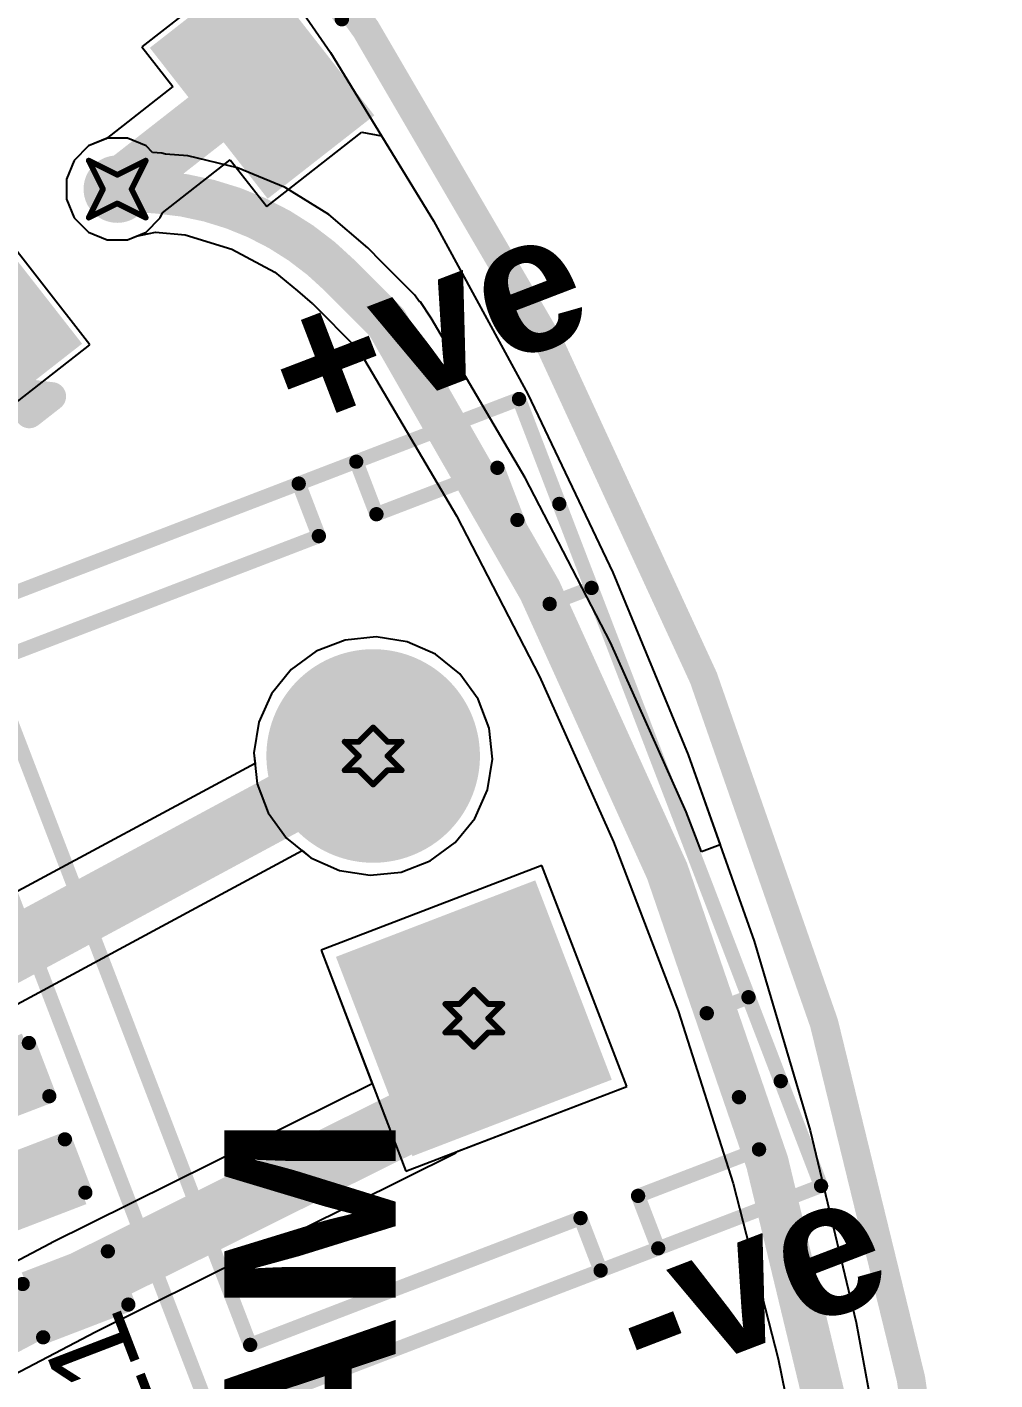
# Model space of a CAD drawing. Header units: inches. Extents: x -5 to 247, y -53 to 67.
# Drawn here: x 53.18 to 61.79, y -12.99 to -0.95 of the extents above; entities that cross this region are included whole.
import ezdxf

# ---------------------------------------------------------------- set-up
doc = ezdxf.new("R2010")
doc.units = ezdxf.units.IN
for name, color, linetype in [('Board Outline', 216, 'Continuous'), ('Bottom Layer', 5, 'Continuous'), ('Bottom Solder', 6, 'Continuous'), ('Drill Drawing', 1, 'Continuous'), ('Multi-Layer', 9, 'Continuous'), ('Pad Holes', 156, 'Continuous'), ('Top Layer', 1, 'Continuous'), ('Top Overlay', 2, 'Continuous'), ('Top Paste', 8, 'Continuous'), ('Top Solder', 216, 'Continuous'), ('Via Holes', 16, 'Continuous')]:
    doc.layers.add(name, color=color, linetype=linetype)
doc.styles.add('Arial', font='', dxfattribs={"height": 0.2})
doc.styles.add('Arial_Bold', font='', dxfattribs={"height": 0.2})
doc.styles.get('Arial').set_extended_font_data('Arial')
doc.styles.get('Arial_Bold').set_extended_font_data('Arial', bold=True)

# ---------------------------------------------------------------- blocks, each defined once
blk = doc.blocks.new('WS2812B_XF02_W_75')
at = {"layer": 'Top Layer'}
for points in [[(-3.25, 2.15), (-1.75, 2.15), (-1.75, 1.15), (-3.25, 1.15)], [(3.25, 1.15), (1.75, 1.15), (1.75, 2.15), (3.25, 2.15)], [(-3.25, -1.15), (-1.75, -1.15), (-1.75, -2.15), (-3.25, -2.15)], [(1.75, -1.15), (3.25, -1.15), (3.25, -2.15), (1.75, -2.15)]]:
    blk.add_hatch(color=1, dxfattribs=at).paths.add_polyline_path(points)
at = {"layer": 'Top Paste'}
for points in [[(-3.25, 2.15), (-1.75, 2.15), (-1.75, 1.15), (-3.25, 1.15)], [(3.25, 1.15), (1.75, 1.15), (1.75, 2.15), (3.25, 2.15)], [(-3.25, -1.15), (-1.75, -1.15), (-1.75, -2.15), (-3.25, -2.15)], [(1.75, -1.15), (3.25, -1.15), (3.25, -2.15), (1.75, -2.15)]]:
    blk.add_hatch(color=8, dxfattribs=at).paths.add_polyline_path(points)
at = {"layer": 'Top Solder'}
for points in [[(-3.352, 2.252), (-1.648, 2.252), (-1.648, 1.048), (-3.352, 1.048)], [(3.352, 1.048), (1.648, 1.048), (1.648, 2.252), (3.352, 2.252)], [(-3.352, -1.048), (-1.648, -1.048), (-1.648, -2.252), (-3.352, -2.252)], [(1.648, -1.048), (3.352, -1.048), (3.352, -2.252), (1.648, -2.252)]]:
    blk.add_hatch(color=216, dxfattribs=at).paths.add_polyline_path(points)
at = {"layer": 'Top Overlay'}
for points in [[(2.5, 2.551, 0.127, 0.127, 0), (-2.5, 2.551, 0.127, 0.127, 0)], [(-3.556, 1.803, 0.254, 0.254, 0), (-3.429, 1.676, 0.254, 0.254, 0)], [(-3.556, 1.803, 0.254, 0.254, 0), (-3.556, 1.549, 0.254, 0.254, 0)], [(-3.429, 1.676, 0.254, 0.254, 0), (-3.556, 1.549, 0.254, 0.254, 0)], [(2.5, -2.551, 0.127, 0.127, 0), (-2.5, -2.551, 0.127, 0.127, 0)]]:
    blk.add_lwpolyline(points, format="xyseb", dxfattribs=at)
for points in [[(-2.532, 2.551, 0.0635, 0.0635, 1), (-2.468, 2.551, 0.0635, 0.0635, 1)], [(2.468, 2.551, 0.0635, 0.0635, 1), (2.532, 2.551, 0.0635, 0.0635, 1)], [(-3.619, 1.803, 0.127, 0.127, 1), (-3.492, 1.803, 0.127, 0.127, 1)], [(-3.619, 1.803, 0.127, 0.127, 1), (-3.492, 1.803, 0.127, 0.127, 1)], [(-3.492, 1.676, 0.127, 0.127, 1), (-3.365, 1.676, 0.127, 0.127, 1)], [(-3.492, 1.676, 0.127, 0.127, 1), (-3.365, 1.676, 0.127, 0.127, 1)], [(-3.619, 1.549, 0.127, 0.127, 1), (-3.492, 1.549, 0.127, 0.127, 1)], [(-3.619, 1.549, 0.127, 0.127, 1), (-3.492, 1.549, 0.127, 0.127, 1)], [(-2.532, -2.551, 0.0635, 0.0635, 1), (-2.468, -2.551, 0.0635, 0.0635, 1)], [(2.468, -2.551, 0.0635, 0.0635, 1), (2.532, -2.551, 0.0635, 0.0635, 1)]]:
    blk.add_lwpolyline(points, format="xyseb", close=True, dxfattribs=at)
blk = doc.blocks.new('C___0402_81')
at = {"layer": 'Top Layer'}
for points in [[(-0.698, -0.318), (-0.698, 0.317), (-0.241, 0.317), (-0.241, -0.318)], [(0.241, -0.318), (0.241, 0.317), (0.698, 0.317), (0.698, -0.318)]]:
    blk.add_hatch(color=1, dxfattribs=at).paths.add_polyline_path(points)
at = {"layer": 'Top Paste'}
for points in [[(-0.698, -0.318), (-0.698, 0.317), (-0.241, 0.317), (-0.241, -0.318)], [(0.241, -0.318), (0.241, 0.317), (0.698, 0.317), (0.698, -0.318)]]:
    blk.add_hatch(color=8, dxfattribs=at).paths.add_polyline_path(points)
at = {"layer": 'Top Solder'}
for points in [[(-0.758, -0.378), (-0.758, 0.377), (-0.181, 0.377), (-0.181, -0.378)], [(0.181, -0.378), (0.181, 0.377), (0.758, 0.377), (0.758, -0.378)]]:
    blk.add_hatch(color=216, dxfattribs=at).paths.add_polyline_path(points)
at = {"layer": 'Top Overlay'}
for points in [[(-0.279, 0.406, 0.127, 0.127, 0), (-0.787, 0.406, 0.127, 0.127, 0)], [(-0.787, 0.406, 0.127, 0.127, 0), (-0.787, -0.406, 0.127, 0.127, 0)], [(0.787, 0.406, 0.127, 0.127, 0), (0.279, 0.406, 0.127, 0.127, 0)], [(0.787, 0.406, 0.127, 0.127, 0), (0.787, -0.406, 0.127, 0.127, 0)], [(-0.279, -0.406, 0.127, 0.127, 0), (-0.787, -0.406, 0.127, 0.127, 0)], [(0.787, -0.406, 0.127, 0.127, 0), (0.279, -0.406, 0.127, 0.127, 0)]]:
    blk.add_lwpolyline(points, format="xyseb", dxfattribs=at)
for points in [[(-0.819, 0.406, 0.0635, 0.0635, 1), (-0.756, 0.406, 0.0635, 0.0635, 1)], [(-0.819, 0.406, 0.0635, 0.0635, 1), (-0.756, 0.406, 0.0635, 0.0635, 1)], [(-0.311, 0.406, 0.0635, 0.0635, 1), (-0.248, 0.406, 0.0635, 0.0635, 1)], [(0.248, 0.406, 0.0635, 0.0635, 1), (0.311, 0.406, 0.0635, 0.0635, 1)], [(0.756, 0.406, 0.0635, 0.0635, 1), (0.819, 0.406, 0.0635, 0.0635, 1)], [(0.756, 0.406, 0.0635, 0.0635, 1), (0.819, 0.406, 0.0635, 0.0635, 1)], [(-0.819, -0.406, 0.0635, 0.0635, 1), (-0.756, -0.406, 0.0635, 0.0635, 1)], [(-0.819, -0.406, 0.0635, 0.0635, 1), (-0.756, -0.406, 0.0635, 0.0635, 1)], [(-0.311, -0.406, 0.0635, 0.0635, 1), (-0.248, -0.406, 0.0635, 0.0635, 1)], [(0.248, -0.406, 0.0635, 0.0635, 1), (0.311, -0.406, 0.0635, 0.0635, 1)], [(0.756, -0.406, 0.0635, 0.0635, 1), (0.819, -0.406, 0.0635, 0.0635, 1)], [(0.756, -0.406, 0.0635, 0.0635, 1), (0.819, -0.406, 0.0635, 0.0635, 1)]]:
    blk.add_lwpolyline(points, format="xyseb", close=True, dxfattribs=at)
blk = doc.blocks.new('C___0402_82')
at = {"layer": 'Top Layer'}
for points in [[(-0.698, -0.318), (-0.698, 0.317), (-0.241, 0.317), (-0.241, -0.318)], [(0.241, -0.318), (0.241, 0.317), (0.698, 0.317), (0.698, -0.318)]]:
    blk.add_hatch(color=1, dxfattribs=at).paths.add_polyline_path(points)
at = {"layer": 'Top Paste'}
for points in [[(-0.698, -0.318), (-0.698, 0.317), (-0.241, 0.317), (-0.241, -0.318)], [(0.241, -0.318), (0.241, 0.317), (0.698, 0.317), (0.698, -0.318)]]:
    blk.add_hatch(color=8, dxfattribs=at).paths.add_polyline_path(points)
at = {"layer": 'Top Solder'}
for points in [[(-0.758, -0.378), (-0.758, 0.377), (-0.181, 0.377), (-0.181, -0.378)], [(0.181, -0.378), (0.181, 0.377), (0.758, 0.377), (0.758, -0.378)]]:
    blk.add_hatch(color=216, dxfattribs=at).paths.add_polyline_path(points)
at = {"layer": 'Top Overlay'}
for points in [[(-0.279, 0.406, 0.127, 0.127, 0), (-0.787, 0.406, 0.127, 0.127, 0)], [(-0.787, 0.406, 0.127, 0.127, 0), (-0.787, -0.406, 0.127, 0.127, 0)], [(0.787, 0.406, 0.127, 0.127, 0), (0.279, 0.406, 0.127, 0.127, 0)], [(0.787, 0.406, 0.127, 0.127, 0), (0.787, -0.406, 0.127, 0.127, 0)], [(-0.279, -0.406, 0.127, 0.127, 0), (-0.787, -0.406, 0.127, 0.127, 0)], [(0.787, -0.406, 0.127, 0.127, 0), (0.279, -0.406, 0.127, 0.127, 0)]]:
    blk.add_lwpolyline(points, format="xyseb", dxfattribs=at)
for points in [[(-0.819, 0.406, 0.0635, 0.0635, 1), (-0.756, 0.406, 0.0635, 0.0635, 1)], [(-0.819, 0.406, 0.0635, 0.0635, 1), (-0.756, 0.406, 0.0635, 0.0635, 1)], [(-0.311, 0.406, 0.0635, 0.0635, 1), (-0.248, 0.406, 0.0635, 0.0635, 1)], [(0.248, 0.406, 0.0635, 0.0635, 1), (0.311, 0.406, 0.0635, 0.0635, 1)], [(0.756, 0.406, 0.0635, 0.0635, 1), (0.819, 0.406, 0.0635, 0.0635, 1)], [(0.756, 0.406, 0.0635, 0.0635, 1), (0.819, 0.406, 0.0635, 0.0635, 1)], [(-0.819, -0.406, 0.0635, 0.0635, 1), (-0.756, -0.406, 0.0635, 0.0635, 1)], [(-0.819, -0.406, 0.0635, 0.0635, 1), (-0.756, -0.406, 0.0635, 0.0635, 1)], [(-0.311, -0.406, 0.0635, 0.0635, 1), (-0.248, -0.406, 0.0635, 0.0635, 1)], [(0.248, -0.406, 0.0635, 0.0635, 1), (0.311, -0.406, 0.0635, 0.0635, 1)], [(0.756, -0.406, 0.0635, 0.0635, 1), (0.819, -0.406, 0.0635, 0.0635, 1)], [(0.756, -0.406, 0.0635, 0.0635, 1), (0.819, -0.406, 0.0635, 0.0635, 1)]]:
    blk.add_lwpolyline(points, format="xyseb", close=True, dxfattribs=at)
blk = doc.blocks.new('WAFER_XH254Z_2A_86')
at = {"layer": 'Bottom Layer'}
blk.add_hatch(color=5, dxfattribs=at).paths.add_polyline_path([(-2.15, 0.9), (-0.35, 0.9), (-0.35, -0.9), (-2.15, -0.9)])
h = blk.add_hatch(color=5, dxfattribs=at)
edge = h.paths.add_edge_path()
edge.add_arc((1.25, 0), 0.9, 0, 360)
at = {"layer": 'Bottom Solder'}
blk.add_hatch(color=6, dxfattribs=at).paths.add_polyline_path([(-2.2, 0.95), (-0.3, 0.95), (-0.3, -0.95), (-2.2, -0.95)])
h = blk.add_hatch(color=6, dxfattribs=at)
edge = h.paths.add_edge_path()
edge.add_arc((1.25, 0), 0.95, 0, 360)
at = {"layer": 'Multi-Layer'}
blk.add_hatch(color=9, dxfattribs=at).paths.add_polyline_path([(-2.15, 0.9), (-0.35, 0.9), (-0.35, -0.9), (-2.15, -0.9)])
h = blk.add_hatch(color=9, dxfattribs=at)
edge = h.paths.add_edge_path()
edge.add_arc((1.25, 0), 0.9, 0, 360)
at = {"layer": 'Pad Holes'}
h = blk.add_hatch(color=7, dxfattribs=at)
edge = h.paths.add_edge_path()
edge.add_arc((-1.25, 0), 0.55, 0, 360)
h = blk.add_hatch(color=7, dxfattribs=at)
edge = h.paths.add_edge_path()
edge.add_arc((1.25, 0), 0.55, 0, 360)
at = {"layer": 'Top Layer'}
blk.add_hatch(color=1, dxfattribs=at).paths.add_polyline_path([(-2.15, 0.9), (-0.35, 0.9), (-0.35, -0.9), (-2.15, -0.9)])
h = blk.add_hatch(color=1, dxfattribs=at)
edge = h.paths.add_edge_path()
edge.add_arc((1.25, 0), 0.9, 0, 360)
at = {"layer": 'Top Solder'}
blk.add_hatch(color=216, dxfattribs=at).paths.add_polyline_path([(-2.2, 0.95), (-0.3, 0.95), (-0.3, -0.95), (-2.2, -0.95)])
h = blk.add_hatch(color=216, dxfattribs=at)
edge = h.paths.add_edge_path()
edge.add_arc((1.25, 0), 0.95, 0, 360)
at = {"layer": 'Top Overlay'}
for points in [[(3.75, 3.45, 0.127, 0.127, 0), (-3.75, 3.45, 0.127, 0.127, 0)], [(-3.75, 3.45, 0.127, 0.127, 0), (-3.75, -2.35, 0.127, 0.127, 0)], [(3.75, 3.45, 0.127, 0.127, 0), (3.75, -2.35, 0.127, 0.127, 0)], [(3.25, 2.9, 0.127, 0.127, 0), (-3.25, 2.9, 0.127, 0.127, 0)], [(-3.25, 2.9, 0.127, 0.127, 0), (-3.25, -0.249, 0.127, 0.127, 0)], [(3.25, 2.9, 0.127, 0.127, 0), (3.25, -0.25, 0.127, 0.127, 0)], [(-3.25, -0.249, 0.127, 0.127, 0), (-3.75, -0.249, 0.127, 0.127, 0)], [(3.75, -0.25, 0.127, 0.127, 0), (3.25, -0.25, 0.127, 0.127, 0)], [(-3.249, -0.798, 0.127, 0.127, 0), (-3.749, -0.798, 0.127, 0.127, 0)], [(-3.249, -0.798, 0.127, 0.127, 0), (-3.249, -1.951, 0.127, 0.127, 0)], [(3.248, -0.798, 0.127, 0.127, 0), (3.248, -1.951, 0.127, 0.127, 0)], [(3.749, -0.798, 0.127, 0.127, 0), (3.248, -0.798, 0.127, 0.127, 0)], [(-2.751, -1.951, 0.127, 0.127, 0), (-3.249, -1.951, 0.127, 0.127, 0)], [(-1.951, -1.951, 0.127, 0.127, 0), (-2.751, -1.951, 0.127, 0.127, 0)], [(-1.951, -1.951, 0.127, 0.127, 0), (-1.951, -2.349, 0.127, 0.127, 0)], [(1.95, -1.951, 0.127, 0.127, 0), (1.95, -2.35, 0.127, 0.127, 0)], [(2.75, -1.951, 0.127, 0.127, 0), (1.95, -1.951, 0.127, 0.127, 0)], [(3.248, -1.951, 0.127, 0.127, 0), (2.75, -1.951, 0.127, 0.127, 0)], [(3.75, -2.35, 0.127, 0.127, 0), (-3.75, -2.35, 0.127, 0.127, 0)], [(-1.951, -2.349, 0.127, 0.127, 0), (-2.751, -2.349, 0.127, 0.127, 0)], [(2.75, -2.35, 0.127, 0.127, 0), (1.95, -2.35, 0.127, 0.127, 0)]]:
    blk.add_lwpolyline(points, format="xyseb", dxfattribs=at)
for points in [[(-3.782, 3.45, 0.0635, 0.0635, 1), (-3.718, 3.45, 0.0635, 0.0635, 1)], [(-3.782, 3.45, 0.0635, 0.0635, 1), (-3.718, 3.45, 0.0635, 0.0635, 1)], [(3.718, 3.45, 0.0635, 0.0635, 1), (3.782, 3.45, 0.0635, 0.0635, 1)], [(3.718, 3.45, 0.0635, 0.0635, 1), (3.782, 3.45, 0.0635, 0.0635, 1)], [(-3.282, 2.9, 0.0635, 0.0635, 1), (-3.218, 2.9, 0.0635, 0.0635, 1)], [(-3.282, 2.9, 0.0635, 0.0635, 1), (-3.218, 2.9, 0.0635, 0.0635, 1)], [(3.218, 2.9, 0.0635, 0.0635, 1), (3.282, 2.9, 0.0635, 0.0635, 1)], [(3.218, 2.9, 0.0635, 0.0635, 1), (3.282, 2.9, 0.0635, 0.0635, 1)], [(-3.782, -0.249, 0.0635, 0.0635, 1), (-3.718, -0.249, 0.0635, 0.0635, 1)], [(-3.282, -0.249, 0.0635, 0.0635, 1), (-3.218, -0.249, 0.0635, 0.0635, 1)], [(-3.282, -0.249, 0.0635, 0.0635, 1), (-3.218, -0.249, 0.0635, 0.0635, 1)], [(3.218, -0.25, 0.0635, 0.0635, 1), (3.282, -0.25, 0.0635, 0.0635, 1)], [(3.218, -0.25, 0.0635, 0.0635, 1), (3.282, -0.25, 0.0635, 0.0635, 1)], [(3.718, -0.25, 0.0635, 0.0635, 1), (3.782, -0.25, 0.0635, 0.0635, 1)], [(-3.781, -0.798, 0.0635, 0.0635, 1), (-3.718, -0.798, 0.0635, 0.0635, 1)], [(-3.281, -0.798, 0.0635, 0.0635, 1), (-3.217, -0.798, 0.0635, 0.0635, 1)], [(-3.281, -0.798, 0.0635, 0.0635, 1), (-3.217, -0.798, 0.0635, 0.0635, 1)], [(3.216, -0.798, 0.0635, 0.0635, 1), (3.28, -0.798, 0.0635, 0.0635, 1)], [(3.216, -0.798, 0.0635, 0.0635, 1), (3.28, -0.798, 0.0635, 0.0635, 1)], [(3.717, -0.798, 0.0635, 0.0635, 1), (3.78, -0.798, 0.0635, 0.0635, 1)], [(-3.281, -1.951, 0.0635, 0.0635, 1), (-3.217, -1.951, 0.0635, 0.0635, 1)], [(-3.281, -1.951, 0.0635, 0.0635, 1), (-3.217, -1.951, 0.0635, 0.0635, 1)], [(-2.783, -1.951, 0.0635, 0.0635, 1), (-2.719, -1.951, 0.0635, 0.0635, 1)], [(-2.783, -1.951, 0.0635, 0.0635, 1), (-2.719, -1.951, 0.0635, 0.0635, 1)], [(-1.983, -1.951, 0.0635, 0.0635, 1), (-1.919, -1.951, 0.0635, 0.0635, 1)], [(-1.983, -1.951, 0.0635, 0.0635, 1), (-1.919, -1.951, 0.0635, 0.0635, 1)], [(1.918, -1.951, 0.0635, 0.0635, 1), (1.982, -1.951, 0.0635, 0.0635, 1)], [(1.918, -1.951, 0.0635, 0.0635, 1), (1.982, -1.951, 0.0635, 0.0635, 1)], [(2.719, -1.951, 0.0635, 0.0635, 1), (2.782, -1.951, 0.0635, 0.0635, 1)], [(2.719, -1.951, 0.0635, 0.0635, 1), (2.782, -1.951, 0.0635, 0.0635, 1)], [(3.216, -1.951, 0.0635, 0.0635, 1), (3.28, -1.951, 0.0635, 0.0635, 1)], [(3.216, -1.951, 0.0635, 0.0635, 1), (3.28, -1.951, 0.0635, 0.0635, 1)], [(-3.782, -2.35, 0.0635, 0.0635, 1), (-3.718, -2.35, 0.0635, 0.0635, 1)], [(-3.782, -2.35, 0.0635, 0.0635, 1), (-3.718, -2.35, 0.0635, 0.0635, 1)], [(-2.783, -2.349, 0.0635, 0.0635, 1), (-2.719, -2.349, 0.0635, 0.0635, 1)], [(-1.983, -2.349, 0.0635, 0.0635, 1), (-1.919, -2.349, 0.0635, 0.0635, 1)], [(-1.983, -2.349, 0.0635, 0.0635, 1), (-1.919, -2.349, 0.0635, 0.0635, 1)], [(1.918, -2.35, 0.0635, 0.0635, 1), (1.982, -2.35, 0.0635, 0.0635, 1)], [(1.918, -2.35, 0.0635, 0.0635, 1), (1.982, -2.35, 0.0635, 0.0635, 1)], [(2.719, -2.35, 0.0635, 0.0635, 1), (2.782, -2.35, 0.0635, 0.0635, 1)], [(3.718, -2.35, 0.0635, 0.0635, 1), (3.782, -2.35, 0.0635, 0.0635, 1)], [(3.718, -2.35, 0.0635, 0.0635, 1), (3.782, -2.35, 0.0635, 0.0635, 1)]]:
    blk.add_lwpolyline(points, format="xyseb", close=True, dxfattribs=at)

msp = doc.modelspace()

# ---------------------------------------------------------------- hatches: boundary and pattern name
at = {"layer": 'Bottom Layer'}
h = msp.add_hatch(color=5, dxfattribs=at)
edge = h.paths.add_edge_path()
edge.add_arc((53.984, -2.395), 0.3, 0, 360)
at = {"layer": 'Top Layer'}
h = msp.add_hatch(color=1, dxfattribs=at)
edge = h.paths.add_edge_path()
edge.add_arc((53.984, -2.395), 0.3, 0, 360)
at = {"layer": 'Via Holes'}
h = msp.add_hatch(color=7, dxfattribs=at)
edge = h.paths.add_edge_path()
edge.add_arc((53.984, -2.395), 0.15, 0, 360)

# ---------------------------------------------------------------- linework, layer by layer
at = {"layer": 'Board Outline'}
msp.add_lwpolyline([(49.772, 6.348, 0.254, 0.254, -0.6504), (32.118, -53.055, 0.254, 0.254, 0)], format="xyseb", dxfattribs=at)
at = {"layer": 'Bottom Layer'}
for p, q in [((54.885, 0.27), (55.88, -1.178)), ((55.88, -1.178), (56.798, -2.676)), ((53.727, -2.011), (53.6, -2.139)), ((53.894, -1.942), (53.727, -2.011)), ((54.074, -1.942), (53.894, -1.942)), ((54.24, -2.011), (54.074, -1.942)), ((54.297, -2.068), (54.24, -2.011)), ((53.6, -2.139), (53.531, -2.305)), ((54.38, -2.075), (54.297, -2.068)), ((54.413, -2.084), (54.38, -2.075)), ((54.611, -2.1), (54.413, -2.084)), ((55.055, -2.206), (54.611, -2.1)), ((55.477, -2.381), (55.055, -2.206)), ((53.531, -2.305), (53.531, -2.485)), ((55.867, -2.62), (55.477, -2.381)), ((53.531, -2.485), (53.6, -2.651)), ((56.214, -2.916), (55.867, -2.62)), ((53.6, -2.651), (53.727, -2.778)), ((56.798, -2.676), (57.637, -4.22)), ((53.727, -2.778), (53.894, -2.847)), ((53.894, -2.847), (54.074, -2.847)), ((54.074, -2.847), (54.155, -2.814)), ((54.155, -2.814), (54.325, -2.778)), ((54.325, -2.778), (54.325, -2.778)), ((54.325, -2.778), (54.587, -2.803)), ((54.325, -2.778), (54.325, -2.778)), ((54.587, -2.803), (55.003, -2.929)), ((55.003, -2.929), (55.386, -3.134)), ((56.338, -3.044), (56.214, -2.916)), ((56.214, -2.916), (56.214, -2.916)), ((56.63, -3.335), (56.338, -3.044)), ((55.386, -3.134), (55.587, -3.299)), ((55.587, -3.299), (55.718, -3.412)), ((56.672, -3.398), (56.63, -3.335)), ((55.718, -3.412), (55.718, -3.413)), ((55.718, -3.413), (55.72, -3.414)), ((55.72, -3.414), (55.72, -3.414)), ((55.72, -3.414), (55.72, -3.414)), ((55.72, -3.414), (56.115, -3.809)), ((56.678, -3.395), (56.672, -3.398)), ((56.776, -3.542), (56.678, -3.395)), ((57.614, -4.963), (56.776, -3.542)), ((56.115, -3.809), (56.184, -3.914)), ((56.184, -3.914), (57.003, -5.301)), ((57.637, -4.22), (58.393, -5.806)), ((58.372, -6.429), (57.614, -4.963)), ((57.003, -5.301), (57.742, -6.732)), ((58.393, -5.806), (59.065, -7.429)), ((56.289, -6.378), (56.013, -6.407)), ((56.563, -6.422), (56.289, -6.378)), ((56.013, -6.407), (55.755, -6.507)), ((56.816, -6.534), (56.563, -6.422)), ((59.046, -7.935), (58.372, -6.429)), ((55.755, -6.507), (55.53, -6.67)), ((57.031, -6.709), (56.816, -6.534)), ((55.53, -6.67), (55.356, -6.885)), ((57.194, -6.933), (57.031, -6.709)), ((57.742, -6.732), (58.4, -8.202)), ((55.356, -6.885), (55.243, -7.138)), ((57.293, -7.192), (57.194, -6.933)), ((55.243, -7.138), (55.2, -7.412)), ((57.322, -7.467), (57.293, -7.192)), ((55.2, -7.412), (55.229, -7.687)), ((59.065, -7.429), (59.349, -8.23)), ((57.279, -7.741), (57.322, -7.467)), ((55.229, -7.687), (55.328, -7.946)), ((57.166, -7.994), (57.279, -7.741)), ((59.182, -8.292), (59.046, -7.935)), ((55.328, -7.946), (55.491, -8.17)), ((56.992, -8.209), (57.166, -7.994)), ((55.491, -8.17), (55.707, -8.345)), ((56.768, -8.372), (56.992, -8.209)), ((58.4, -8.202), (58.974, -9.707)), ((59.349, -8.23), (59.182, -8.292)), ((55.707, -8.345), (55.96, -8.457)), ((57.762, -8.414), (55.797, -9.168)), ((56.509, -8.472), (56.768, -8.372)), ((58.517, -10.379), (57.762, -8.414)), ((55.96, -8.457), (56.233, -8.501)), ((56.233, -8.501), (56.509, -8.472)), ((55.797, -9.168), (56.552, -11.133)), ((58.974, -9.707), (59.464, -11.242)), ((56.552, -11.133), (58.517, -10.379)), ((59.464, -11.242), (59.866, -12.802)), ((59.866, -12.802), (60.18, -14.381))]:
    msp.add_line(p, q, dxfattribs=at)
for points in [[(53.984, -2.395, 0.381, 0.381, 0), (54.353, -2.423, 0.381, 0.381, 0)], [(53.984, -2.395, 0.381, 0.381, 0), (53.995, -2.421, 0.381, 0.381, 0)], [(54.353, -2.423, 0.381, 0.381, -0.178858), (55.965, -3.165, 0.381, 0.381, 0)], [(55.965, -3.165, 0.381, 0.381, 0), (55.967, -3.167, 0.381, 0.381, 0)], [(55.967, -3.167, 0.381, 0.381, 0), (56.382, -3.583, 0.381, 0.381, 0)], [(56.382, -3.583, 0.381, 0.381, -0.343099), (53.033, -39.106, 0.381, 0.381, 0)]]:
    msp.add_lwpolyline(points, format="xyseb", dxfattribs=at)
for points in [[(53.888, -2.395, 0.191, 0.191, 1), (54.079, -2.395, 0.191, 0.191, 1)], [(53.888, -2.395, 0.191, 0.191, 1), (54.079, -2.395, 0.191, 0.191, 1)], [(53.9, -2.421, 0.191, 0.191, 1), (54.091, -2.421, 0.191, 0.191, 1)], [(54.257, -2.423, 0.191, 0.191, 1), (54.448, -2.423, 0.191, 0.191, 1)], [(54.257, -2.423, 0.191, 0.191, 1), (54.448, -2.423, 0.191, 0.191, 1)], [(55.87, -3.165, 0.191, 0.191, 1), (56.06, -3.165, 0.191, 0.191, 1)], [(55.87, -3.165, 0.191, 0.191, 1), (56.06, -3.165, 0.191, 0.191, 1)], [(55.871, -3.167, 0.191, 0.191, 1), (56.062, -3.167, 0.191, 0.191, 1)], [(55.871, -3.167, 0.191, 0.191, 1), (56.062, -3.167, 0.191, 0.191, 1)], [(56.287, -3.583, 0.191, 0.191, 1), (56.478, -3.583, 0.191, 0.191, 1)], [(56.287, -3.583, 0.191, 0.191, 1), (56.478, -3.583, 0.191, 0.191, 1)]]:
    msp.add_lwpolyline(points, format="xyseb", close=True, dxfattribs=at)
at = {"layer": 'Drill Drawing'}
for points in [[(53.73, -2.141, 0.0508, 0.0508, 0), (53.984, -2.268, 0.0508, 0.0508, 0)], [(53.73, -2.141, 0.0508, 0.0508, 0), (53.857, -2.395, 0.0508, 0.0508, 0)], [(53.984, -2.268, 0.0508, 0.0508, 0), (54.238, -2.141, 0.0508, 0.0508, 0)], [(54.111, -2.395, 0.0508, 0.0508, 0), (54.238, -2.141, 0.0508, 0.0508, 0)], [(53.73, -2.649, 0.0508, 0.0508, 0), (53.857, -2.395, 0.0508, 0.0508, 0)], [(54.111, -2.395, 0.0508, 0.0508, 0), (54.238, -2.649, 0.0508, 0.0508, 0)], [(53.73, -2.649, 0.0508, 0.0508, 0), (53.984, -2.522, 0.0508, 0.0508, 0)], [(53.984, -2.522, 0.0508, 0.0508, 0), (54.238, -2.649, 0.0508, 0.0508, 0)], [(56.134, -7.312, 0.0508, 0.0508, 0), (56.261, -7.185, 0.0508, 0.0508, 0)], [(56.261, -7.185, 0.0508, 0.0508, 0), (56.388, -7.312, 0.0508, 0.0508, 0)], [(56.007, -7.312, 0.0508, 0.0508, 0), (56.134, -7.439, 0.0508, 0.0508, 0)], [(56.007, -7.312, 0.0508, 0.0508, 0), (56.134, -7.312, 0.0508, 0.0508, 0)], [(56.388, -7.312, 0.0508, 0.0508, 0), (56.515, -7.312, 0.0508, 0.0508, 0)], [(56.388, -7.439, 0.0508, 0.0508, 0), (56.515, -7.312, 0.0508, 0.0508, 0)], [(56.007, -7.566, 0.0508, 0.0508, 0), (56.134, -7.439, 0.0508, 0.0508, 0)], [(56.388, -7.439, 0.0508, 0.0508, 0), (56.515, -7.566, 0.0508, 0.0508, 0)], [(56.007, -7.566, 0.0508, 0.0508, 0), (56.134, -7.566, 0.0508, 0.0508, 0)], [(56.134, -7.566, 0.0508, 0.0508, 0), (56.261, -7.693, 0.0508, 0.0508, 0)], [(56.261, -7.693, 0.0508, 0.0508, 0), (56.388, -7.566, 0.0508, 0.0508, 0)], [(56.388, -7.566, 0.0508, 0.0508, 0), (56.515, -7.566, 0.0508, 0.0508, 0)], [(57.03, -9.646, 0.0508, 0.0508, 0), (57.157, -9.519, 0.0508, 0.0508, 0)], [(57.157, -9.519, 0.0508, 0.0508, 0), (57.284, -9.646, 0.0508, 0.0508, 0)], [(56.903, -9.646, 0.0508, 0.0508, 0), (57.03, -9.773, 0.0508, 0.0508, 0)], [(56.903, -9.646, 0.0508, 0.0508, 0), (57.03, -9.646, 0.0508, 0.0508, 0)], [(57.284, -9.646, 0.0508, 0.0508, 0), (57.411, -9.646, 0.0508, 0.0508, 0)], [(57.284, -9.773, 0.0508, 0.0508, 0), (57.411, -9.646, 0.0508, 0.0508, 0)], [(56.903, -9.9, 0.0508, 0.0508, 0), (57.03, -9.773, 0.0508, 0.0508, 0)], [(57.284, -9.773, 0.0508, 0.0508, 0), (57.411, -9.9, 0.0508, 0.0508, 0)], [(56.903, -9.9, 0.0508, 0.0508, 0), (57.03, -9.9, 0.0508, 0.0508, 0)], [(57.03, -9.9, 0.0508, 0.0508, 0), (57.157, -10.027, 0.0508, 0.0508, 0)], [(57.157, -10.027, 0.0508, 0.0508, 0), (57.284, -9.9, 0.0508, 0.0508, 0)], [(57.284, -9.9, 0.0508, 0.0508, 0), (57.411, -9.9, 0.0508, 0.0508, 0)]]:
    msp.add_lwpolyline(points, format="xyseb", dxfattribs=at)
for points in [[(53.717, -2.141, 0.0254, 0.0254, 1), (53.742, -2.141, 0.0254, 0.0254, 1)], [(53.717, -2.141, 0.0254, 0.0254, 1), (53.742, -2.141, 0.0254, 0.0254, 1)], [(54.225, -2.141, 0.0254, 0.0254, 1), (54.25, -2.141, 0.0254, 0.0254, 1)], [(54.225, -2.141, 0.0254, 0.0254, 1), (54.25, -2.141, 0.0254, 0.0254, 1)], [(53.971, -2.268, 0.0254, 0.0254, 1), (53.996, -2.268, 0.0254, 0.0254, 1)], [(53.971, -2.268, 0.0254, 0.0254, 1), (53.996, -2.268, 0.0254, 0.0254, 1)], [(53.844, -2.395, 0.0254, 0.0254, 1), (53.869, -2.395, 0.0254, 0.0254, 1)], [(53.844, -2.395, 0.0254, 0.0254, 1), (53.869, -2.395, 0.0254, 0.0254, 1)], [(54.098, -2.395, 0.0254, 0.0254, 1), (54.123, -2.395, 0.0254, 0.0254, 1)], [(54.098, -2.395, 0.0254, 0.0254, 1), (54.123, -2.395, 0.0254, 0.0254, 1)], [(53.971, -2.522, 0.0254, 0.0254, 1), (53.996, -2.522, 0.0254, 0.0254, 1)], [(53.971, -2.522, 0.0254, 0.0254, 1), (53.996, -2.522, 0.0254, 0.0254, 1)], [(53.717, -2.649, 0.0254, 0.0254, 1), (53.742, -2.649, 0.0254, 0.0254, 1)], [(53.717, -2.649, 0.0254, 0.0254, 1), (53.742, -2.649, 0.0254, 0.0254, 1)], [(54.225, -2.649, 0.0254, 0.0254, 1), (54.25, -2.649, 0.0254, 0.0254, 1)], [(54.225, -2.649, 0.0254, 0.0254, 1), (54.25, -2.649, 0.0254, 0.0254, 1)], [(56.248, -7.185, 0.0254, 0.0254, 1), (56.274, -7.185, 0.0254, 0.0254, 1)], [(56.248, -7.185, 0.0254, 0.0254, 1), (56.274, -7.185, 0.0254, 0.0254, 1)], [(55.994, -7.312, 0.0254, 0.0254, 1), (56.02, -7.312, 0.0254, 0.0254, 1)], [(55.994, -7.312, 0.0254, 0.0254, 1), (56.02, -7.312, 0.0254, 0.0254, 1)], [(56.121, -7.312, 0.0254, 0.0254, 1), (56.147, -7.312, 0.0254, 0.0254, 1)], [(56.121, -7.312, 0.0254, 0.0254, 1), (56.147, -7.312, 0.0254, 0.0254, 1)], [(56.375, -7.312, 0.0254, 0.0254, 1), (56.401, -7.312, 0.0254, 0.0254, 1)], [(56.375, -7.312, 0.0254, 0.0254, 1), (56.401, -7.312, 0.0254, 0.0254, 1)], [(56.502, -7.312, 0.0254, 0.0254, 1), (56.528, -7.312, 0.0254, 0.0254, 1)], [(56.502, -7.312, 0.0254, 0.0254, 1), (56.528, -7.312, 0.0254, 0.0254, 1)], [(56.121, -7.439, 0.0254, 0.0254, 1), (56.147, -7.439, 0.0254, 0.0254, 1)], [(56.121, -7.439, 0.0254, 0.0254, 1), (56.147, -7.439, 0.0254, 0.0254, 1)], [(56.375, -7.439, 0.0254, 0.0254, 1), (56.401, -7.439, 0.0254, 0.0254, 1)], [(56.375, -7.439, 0.0254, 0.0254, 1), (56.401, -7.439, 0.0254, 0.0254, 1)], [(55.994, -7.566, 0.0254, 0.0254, 1), (56.02, -7.566, 0.0254, 0.0254, 1)], [(55.994, -7.566, 0.0254, 0.0254, 1), (56.02, -7.566, 0.0254, 0.0254, 1)], [(56.121, -7.566, 0.0254, 0.0254, 1), (56.147, -7.566, 0.0254, 0.0254, 1)], [(56.121, -7.566, 0.0254, 0.0254, 1), (56.147, -7.566, 0.0254, 0.0254, 1)], [(56.375, -7.566, 0.0254, 0.0254, 1), (56.401, -7.566, 0.0254, 0.0254, 1)], [(56.375, -7.566, 0.0254, 0.0254, 1), (56.401, -7.566, 0.0254, 0.0254, 1)], [(56.502, -7.566, 0.0254, 0.0254, 1), (56.528, -7.566, 0.0254, 0.0254, 1)], [(56.502, -7.566, 0.0254, 0.0254, 1), (56.528, -7.566, 0.0254, 0.0254, 1)], [(56.248, -7.693, 0.0254, 0.0254, 1), (56.274, -7.693, 0.0254, 0.0254, 1)], [(56.248, -7.693, 0.0254, 0.0254, 1), (56.274, -7.693, 0.0254, 0.0254, 1)], [(57.144, -9.519, 0.0254, 0.0254, 1), (57.17, -9.519, 0.0254, 0.0254, 1)], [(57.144, -9.519, 0.0254, 0.0254, 1), (57.17, -9.519, 0.0254, 0.0254, 1)], [(56.89, -9.646, 0.0254, 0.0254, 1), (56.916, -9.646, 0.0254, 0.0254, 1)], [(56.89, -9.646, 0.0254, 0.0254, 1), (56.916, -9.646, 0.0254, 0.0254, 1)], [(57.017, -9.646, 0.0254, 0.0254, 1), (57.043, -9.646, 0.0254, 0.0254, 1)], [(57.017, -9.646, 0.0254, 0.0254, 1), (57.043, -9.646, 0.0254, 0.0254, 1)], [(57.271, -9.646, 0.0254, 0.0254, 1), (57.297, -9.646, 0.0254, 0.0254, 1)], [(57.271, -9.646, 0.0254, 0.0254, 1), (57.297, -9.646, 0.0254, 0.0254, 1)], [(57.398, -9.646, 0.0254, 0.0254, 1), (57.424, -9.646, 0.0254, 0.0254, 1)], [(57.398, -9.646, 0.0254, 0.0254, 1), (57.424, -9.646, 0.0254, 0.0254, 1)], [(57.017, -9.773, 0.0254, 0.0254, 1), (57.043, -9.773, 0.0254, 0.0254, 1)], [(57.017, -9.773, 0.0254, 0.0254, 1), (57.043, -9.773, 0.0254, 0.0254, 1)], [(57.271, -9.773, 0.0254, 0.0254, 1), (57.297, -9.773, 0.0254, 0.0254, 1)], [(57.271, -9.773, 0.0254, 0.0254, 1), (57.297, -9.773, 0.0254, 0.0254, 1)], [(56.89, -9.9, 0.0254, 0.0254, 1), (56.916, -9.9, 0.0254, 0.0254, 1)], [(56.89, -9.9, 0.0254, 0.0254, 1), (56.916, -9.9, 0.0254, 0.0254, 1)], [(57.017, -9.9, 0.0254, 0.0254, 1), (57.043, -9.9, 0.0254, 0.0254, 1)], [(57.017, -9.9, 0.0254, 0.0254, 1), (57.043, -9.9, 0.0254, 0.0254, 1)], [(57.271, -9.9, 0.0254, 0.0254, 1), (57.297, -9.9, 0.0254, 0.0254, 1)], [(57.271, -9.9, 0.0254, 0.0254, 1), (57.297, -9.9, 0.0254, 0.0254, 1)], [(57.398, -9.9, 0.0254, 0.0254, 1), (57.424, -9.9, 0.0254, 0.0254, 1)], [(57.398, -9.9, 0.0254, 0.0254, 1), (57.424, -9.9, 0.0254, 0.0254, 1)], [(57.144, -10.027, 0.0254, 0.0254, 1), (57.17, -10.027, 0.0254, 0.0254, 1)], [(57.144, -10.027, 0.0254, 0.0254, 1), (57.17, -10.027, 0.0254, 0.0254, 1)]]:
    msp.add_lwpolyline(points, format="xyseb", close=True, dxfattribs=at)
at = {"layer": 'Top Layer'}
for p, q in [((55.09, -0.435), (54.202, -1.129)), ((54.202, -1.129), (54.479, -1.482)), ((54.479, -1.482), (53.885, -1.946)), ((55.314, -2.551), (56.16, -1.889)), ((56.16, -1.889), (56.335, -1.921)), ((56.335, -1.921), (56.798, -2.676)), ((53.727, -2.011), (53.6, -2.139)), ((53.885, -1.946), (53.727, -2.011)), ((53.6, -2.139), (53.531, -2.305)), ((54.386, -2.607), (54.989, -2.135)), ((54.989, -2.135), (55.314, -2.551)), ((53.741, -3.779), (52.63, -2.357)), ((53.531, -2.305), (53.531, -2.485)), ((53.531, -2.485), (53.6, -2.651)), ((54.367, -2.651), (54.386, -2.607)), ((53.6, -2.651), (53.727, -2.778)), ((54.24, -2.778), (54.367, -2.651)), ((56.798, -2.676), (57.637, -4.22)), ((53.727, -2.778), (53.894, -2.847)), ((53.894, -2.847), (54.074, -2.847)), ((54.074, -2.847), (54.24, -2.778)), ((52.713, -4.582), (53.741, -3.779)), ((57.637, -4.22), (58.393, -5.806)), ((58.393, -5.806), (59.065, -7.429)), ((56.289, -6.378), (56.013, -6.407)), ((56.563, -6.422), (56.289, -6.378)), ((56.013, -6.407), (55.755, -6.507)), ((56.816, -6.534), (56.563, -6.422)), ((55.755, -6.507), (55.53, -6.67)), ((57.031, -6.709), (56.816, -6.534)), ((55.53, -6.67), (55.356, -6.885)), ((57.194, -6.933), (57.031, -6.709)), ((55.356, -6.885), (55.243, -7.138)), ((57.293, -7.192), (57.194, -6.933)), ((55.243, -7.138), (55.2, -7.412)), ((57.322, -7.467), (57.293, -7.192)), ((55.2, -7.412), (55.21, -7.506)), ((59.065, -7.429), (59.651, -9.086)), ((55.21, -7.506), (52.438, -8.998)), ((57.279, -7.741), (57.322, -7.467)), ((57.166, -7.994), (57.279, -7.741)), ((56.992, -8.209), (57.166, -7.994)), ((52.758, -9.826), (55.628, -8.281)), ((55.628, -8.281), (55.707, -8.345)), ((56.768, -8.372), (56.992, -8.209)), ((55.707, -8.345), (55.96, -8.457)), ((57.762, -8.414), (55.797, -9.168)), ((56.509, -8.472), (56.768, -8.372)), ((58.517, -10.379), (57.762, -8.414)), ((55.96, -8.457), (56.233, -8.501)), ((56.233, -8.501), (56.509, -8.472)), ((59.651, -9.086), (60.15, -10.771)), ((55.797, -9.168), (56.253, -10.355)), ((56.253, -10.355), (53.393, -11.775)), ((57.014, -10.956), (58.517, -10.379)), ((60.15, -10.771), (60.56, -12.479)), ((53.79, -12.562), (56.996, -10.969)), ((56.996, -10.969), (57.014, -10.956)), ((53.383, -11.78), (52.532, -12.23)), ((53.389, -11.779), (53.383, -11.78)), ((53.393, -11.775), (53.389, -11.779)), ((60.56, -12.479), (60.879, -14.207)), ((52.943, -13.009), (53.79, -12.562))]:
    msp.add_line(p, q, dxfattribs=at)
for points in [[(55.054, -1.559, 0.508, 0.508, 0), (55.272, -1.438, 0.508, 0.508, 0)], [(53.984, -2.395, 0.508, 0.508, 0), (55.054, -1.559, 0.508, 0.508, 0)], [(52.55, -9.439, 0.559, 0.559, 0), (56.261, -7.439, 0.559, 0.559, 0)], [(56.8, -10.575, 0.559, 0.559, 0), (57.157, -9.773, 0.559, 0.559, 0)], [(53.589, -12.17, 0.559, 0.559, 0), (56.8, -10.575, 0.559, 0.559, 0)], [(52.738, -12.62, 0.559, 0.559, 0), (53.589, -12.17, 0.559, 0.559, 0)]]:
    msp.add_lwpolyline(points, format="xyseb", dxfattribs=at)
for points in [[(55.145, -1.438, 0.254, 0.254, 1), (55.399, -1.438, 0.254, 0.254, 1)], [(54.927, -1.559, 0.254, 0.254, 1), (55.181, -1.559, 0.254, 0.254, 1)], [(54.927, -1.559, 0.254, 0.254, 1), (55.181, -1.559, 0.254, 0.254, 1)], [(53.857, -2.395, 0.254, 0.254, 1), (54.111, -2.395, 0.254, 0.254, 1)], [(56.121, -7.439, 0.279, 0.279, 1), (56.401, -7.439, 0.279, 0.279, 1)], [(57.017, -9.773, 0.279, 0.279, 1), (57.297, -9.773, 0.279, 0.279, 1)], [(56.66, -10.575, 0.279, 0.279, 1), (56.94, -10.575, 0.279, 0.279, 1)], [(56.66, -10.575, 0.279, 0.279, 1), (56.94, -10.575, 0.279, 0.279, 1)], [(53.449, -12.17, 0.279, 0.279, 1), (53.729, -12.17, 0.279, 0.279, 1)], [(53.449, -12.17, 0.279, 0.279, 1), (53.729, -12.17, 0.279, 0.279, 1)]]:
    msp.add_lwpolyline(points, format="xyseb", close=True, dxfattribs=at)

# ---------------------------------------------------------------- block references
for name, p, rotation in [('WS2812B_XF02_W_75', (52.433, -0.484), 128), ('WAFER_XH254Z_2A_86', (56.709, -8.606), 111), ('C___0402_82', (52.718, -9.877), 111), ('C___0402_81', (53.421, -11.731), 111)]:
    msp.add_blockref(name, p, dxfattribs=dict(rotation=rotation))

# ---------------------------------------------------------------- texts
at = {"layer": 'Top Overlay'}
for s, height, rotation, style, p in [('+ve', 1.2, 21, 'Arial_Bold', (55.614, -4.656)), ('PROGRAM', 1.524, 90, 'Arial_Bold', (56.46, -21.744)), ('-ve', 1.2, 21, 'Arial_Bold', (58.671, -13.075)), ('C11', 0.762, 111, 'Arial', (54.697, -14.149))]:
    msp.add_text(s, height=height, rotation=rotation, dxfattribs=dict(at, style=style)).set_placement(p)

doc.saveas('drawing.dxf')
